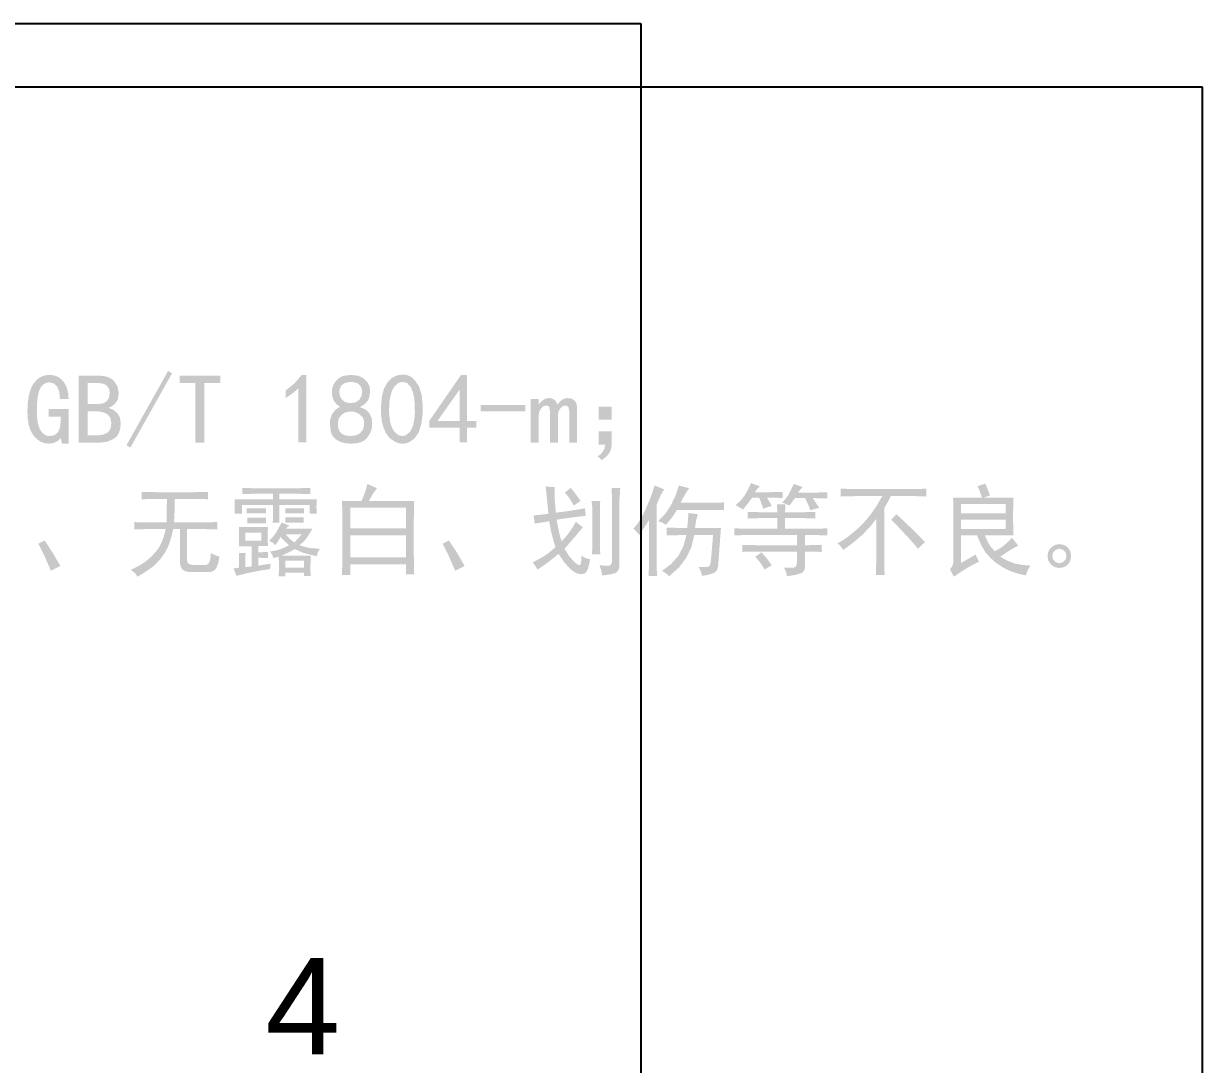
# Model space of a CAD drawing. Extents: x 3 to 592, y 5 to 207.
# Drawn here: x 555.05 to 588.99, y 176.71 to 206.65 of the extents above; entities that cross this region are included whole.
import ezdxf

# ---------------------------------------------------------------- set-up
doc = ezdxf.new("R2010")
doc.units = 0
doc.layers.get('0').update_dxf_attribs({"linetype": 'CONTINUOUS'})
picture_1 = doc.add_image_def('image5.jpg', size_in_pixel=(760, 1236))

msp = doc.modelspace()

# ---------------------------------------------------------------- hatches: boundary and pattern name
h = msp.add_hatch(color=7)
h.dxf.hatch_style = 2
h.paths.add_polyline_path([(556.350961, 194.569008), (556.159138, 194.569008), (556.124962, 194.727207), (556.067016, 194.66492), (555.983851, 194.614208), (555.88353, 194.580239), (555.774941, 194.569008), (555.659177, 194.582754), (555.549976, 194.623992), (555.447286, 194.692722), (555.351056, 194.788943), (555.26939, 194.915636), (555.211185, 195.075713), (555.176338, 195.269069), (555.164745, 195.495601), (555.175296, 195.744061), (555.206982, 195.958622), (555.259856, 196.139283), (555.333968, 196.286044), (555.426478, 196.399715), (555.534542, 196.481036), (555.658212, 196.529905), (555.79754, 196.546217), (555.920237, 196.534142), (556.028775, 196.497986), (556.123257, 196.437852), (556.203786, 196.353843), (556.268175, 196.250818), (556.314167, 196.133633), (556.341762, 196.002392), (556.350961, 195.857198), (556.102362, 195.857198), (556.082519, 196.064317), (556.022987, 196.212732), (555.927007, 196.302029), (555.79754, 196.331795), (555.712688, 196.320116), (555.639204, 196.285079), (555.577089, 196.226685), (555.526342, 196.144933), (555.486638, 196.035689), (555.458405, 195.894819), (555.441541, 195.722323), (555.435943, 195.518201), (555.44298, 195.32525), (555.464124, 195.164803), (555.499428, 195.036912), (555.548942, 194.94163), (555.607337, 194.872263), (555.670072, 194.822843), (555.737148, 194.793267), (555.808565, 194.783431), (555.94003, 194.810303), (556.040075, 194.890918), (556.103603, 195.027895), (556.124962, 195.224403), (556.124962, 195.348427), (555.774941, 195.348427), (555.774941, 195.563401), (556.350961, 195.563401)])
h = msp.add_hatch(color=7)
h.paths.add_polyline_path([(557.851565, 195.167628), (557.840205, 195.016543), (557.806159, 194.89078), (557.749478, 194.790442), (557.670215, 194.715631), (557.463923, 194.622614), (557.207194, 194.591608), (556.642199, 194.591608), (556.642199, 196.523618), (557.229794, 196.523618), (557.361983, 196.514419), (557.476601, 196.486824), (557.573649, 196.440832), (557.653128, 196.376443), (557.759305, 196.215488), (557.79479, 196.026421), (557.770536, 195.849895), (557.698327, 195.727111), (557.6009, 195.646565), (557.500992, 195.597025), (557.629563, 195.544866), (557.744078, 195.455914), (557.824693, 195.329961)])
h.paths.add_polyline_path([(557.534616, 196.026421), (557.513257, 196.153752), (557.449729, 196.241395), (557.355196, 196.292245), (557.240819, 196.309195), (556.901821, 196.309195), (556.901821, 195.710024), (557.229794, 195.710024), (557.345274, 195.728283), (557.444217, 195.783335), (557.511948, 195.880901)])
h.paths.add_polyline_path([(557.579816, 195.167628), (557.550119, 195.321348), (557.461305, 195.421738), (557.33549, 195.477066), (557.195619, 195.495601), (556.901821, 195.495601), (556.901821, 194.806031), (557.161995, 194.806031), (557.34114, 194.825599), (557.472329, 194.884855), (557.519355, 194.932293), (557.552944, 194.995235), (557.573098, 195.07368)])
h = msp.add_hatch(color=7)
h.dxf.hatch_style = 2
h.paths.add_polyline_path([(559.329019, 196.591417), (558.130677, 194.455458), (558.017677, 194.523257), (559.215468, 196.659217)])
h = msp.add_hatch(color=7)
h.dxf.hatch_style = 2
h.paths.add_polyline_path([(560.715522, 196.309195), (560.263525, 196.309195), (560.263525, 194.591608), (560.003903, 194.591608), (560.003903, 196.309195), (559.551906, 196.309195), (559.551906, 196.523618), (560.715522, 196.523618)])
h = msp.add_hatch(color=7)
h.dxf.hatch_style = 2
h.paths.add_polyline_path([(562.969834, 196.16202), (562.80316, 196.018015), (562.597212, 195.879798), (562.597212, 196.094221), (562.853941, 196.303269), (563.060233, 196.546217), (563.195832, 196.546217), (563.195832, 194.602632), (562.969834, 194.602632)])
h = msp.add_hatch(color=7)
h.paths.add_polyline_path([(563.871268, 195.156604), (563.888217, 195.290618), (563.939067, 195.421738), (564.029329, 195.539078), (564.165065, 195.6312), (564.051928, 195.714227), (563.984267, 195.805935), (563.948713, 195.90915), (563.933004, 196.026421), (563.938723, 196.142177), (563.967179, 196.241395), (564.016513, 196.328694), (564.08569, 196.410618), (564.169199, 196.477178), (564.260977, 196.518105), (564.469887, 196.546217), (564.673286, 196.523618), (564.766303, 196.488064), (564.865109, 196.427706), (564.952752, 196.338754), (565.012283, 196.218796), (565.033298, 196.071759), (565.006771, 195.902398), (564.970994, 195.816822), (564.914856, 195.741167), (564.838254, 195.675435), (564.741085, 195.619624), (564.905072, 195.547691), (565.012834, 195.444338), (565.072366, 195.312804), (565.092209, 195.156052), (565.079394, 195.003504), (565.040946, 194.884855), (564.927396, 194.715631), (564.854153, 194.65486), (564.758173, 194.608144), (564.63663, 194.578654), (564.486975, 194.569008), (564.334426, 194.578654), (564.204202, 194.608144), (564.095337, 194.657478), (564.006315, 194.726656), (563.940032, 194.813059), (563.89938, 194.913518)])
h.paths.add_polyline_path([(564.102778, 195.167628), (564.111115, 195.040366), (564.147978, 194.930054), (564.219842, 194.84689), (564.334288, 194.800519), (564.472506, 194.787772), (564.616511, 194.806031), (564.740947, 194.862599), (564.819909, 194.96423), (564.857943, 195.088529), (564.859597, 195.212828), (564.815913, 195.327205), (564.718485, 195.421738), (564.588674, 195.482372), (564.447288, 195.49505), (564.312929, 195.463975), (564.204202, 195.393626), (564.130752, 195.291789)])
h.paths.add_polyline_path([(564.142465, 196.049021), (564.162034, 195.93864), (564.221289, 195.834047), (564.323057, 195.757911), (564.469887, 195.732624), (564.618233, 195.757911), (564.723998, 195.834047), (564.786009, 195.945668), (564.803373, 196.077133), (564.774916, 196.200261), (564.701398, 196.286595), (564.588536, 196.334551), (564.441775, 196.342819), (564.302042, 196.313053), (564.210265, 196.246907), (564.159415, 196.154786)])
h = msp.add_hatch(color=7)
h.paths.add_polyline_path([(565.34817, 195.681912), (565.375111, 195.950216), (565.433057, 196.156508), (565.522285, 196.316154), (565.642519, 196.444794), (565.793483, 196.529405), (565.975453, 196.557793), (566.071063, 196.547475), (566.160317, 196.51659), (566.243266, 196.46524), (566.319962, 196.393531), (566.441574, 196.20846), (566.512337, 195.981222), (566.542171, 195.714158), (566.541, 195.410714), (566.503862, 195.118294), (566.427449, 194.885406), (566.307284, 194.713013), (566.139164, 194.602632), (566.043166, 194.5739), (565.947065, 194.567079), (565.850964, 194.582168), (565.754967, 194.619169), (565.591256, 194.73079), (565.483769, 194.87383), (565.4159, 195.036232), (565.37077, 195.207315), (565.348101, 195.413608)])
h.paths.add_polyline_path([(565.585744, 195.749711), (565.574513, 195.455776), (565.608343, 195.19574), (565.641098, 195.083077), (565.683102, 194.988138), (565.734305, 194.910874), (565.794654, 194.85123), (565.859965, 194.810613), (565.92605, 194.790459), (565.992859, 194.790769), (566.06034, 194.811543), (566.177473, 194.904629), (566.258226, 195.060141), (566.304873, 195.255271), (566.320514, 195.466938), (566.316104, 195.677295), (566.303426, 195.868223), (566.269182, 196.040202), (566.201451, 196.195644), (566.102715, 196.307334), (565.975453, 196.348331), (565.842679, 196.316016), (565.726855, 196.20722), (565.677754, 196.123487), (565.637902, 196.019393), (565.60725, 195.894836)])
h = msp.add_hatch(color=7)
h.paths.add_polyline_path([(567.605593, 195.032029), (566.735775, 195.032029), (566.735775, 195.224403), (567.650793, 196.546217), (567.820567, 196.546217), (567.820567, 195.224403), (568.092316, 195.224403), (568.092316, 195.032029), (567.820567, 195.032029), (567.820567, 194.602632), (567.605593, 194.602632)])
h.paths.add_polyline_path([(567.605593, 195.224403), (567.605593, 196.116821), (566.972798, 195.224403)])
h = msp.add_hatch(color=7)
h.dxf.hatch_style = 2
h.paths.add_polyline_path([(570.990448, 194.591608), (570.763898, 194.591608), (570.763898, 195.506625), (570.741299, 195.619624), (570.707261, 195.653386), (570.650899, 195.664824), (570.574694, 195.643465), (570.504276, 195.579937), (570.453426, 195.482785), (570.436477, 195.360002), (570.436477, 194.591608), (570.210478, 194.591608), (570.210478, 195.506625), (570.187879, 195.619624), (570.153841, 195.653386), (570.097479, 195.664824), (570.020998, 195.643465), (569.950305, 195.579937), (569.899455, 195.482785), (569.882505, 195.360002), (569.882505, 194.591608), (569.656507, 194.591608), (569.656507, 195.857198), (569.882505, 195.857198), (569.882505, 195.687424), (569.944517, 195.767695), (570.018104, 195.828535), (570.100097, 195.866982), (570.187879, 195.879798), (570.270974, 195.866982), (570.340014, 195.828535), (570.392173, 195.767695), (570.424901, 195.687424), (570.485604, 195.767695), (570.554988, 195.828535), (570.632296, 195.866982), (570.718699, 195.879798), (570.837348, 195.861263), (570.922097, 195.805935), (570.973222, 195.716983), (570.990448, 195.597025)])
h = msp.add_hatch(color=7)
h.dxf.hatch_style = 2
h.paths.add_polyline_path([(569.50197, 195.495601), (568.213229, 195.495601), (568.213229, 195.6764), (569.50197, 195.6764)])
h = msp.add_hatch(color=7)
h.paths.add_polyline_path([(571.608557, 194.91903), (571.98173, 194.91903), (571.98173, 194.489633), (571.959715, 194.380277), (571.905248, 194.277898), (571.818329, 194.182443), (571.698956, 194.093861), (571.585957, 194.20686), (571.671327, 194.265779), (571.735612, 194.340047), (571.778813, 194.429714), (571.800931, 194.534833), (571.608557, 194.534833)])
h.paths.add_polyline_path([(571.608557, 195.6312), (571.98173, 195.6312), (571.98173, 195.258027), (571.608557, 195.258027)])
h = msp.add_hatch(color=7)
h.dxf.hatch_style = 2
h.paths.add_polyline_path([(559.939214, 193.171173), (560.165281, 193.173792), (560.368611, 193.182198), (560.368611, 192.967775), (560.176443, 192.975974), (559.939214, 192.978799), (559.408394, 192.978799), (559.402675, 192.622852), (559.385794, 192.300805), (560.255611, 192.300805), (560.628784, 192.31238), (560.628784, 192.097406), (560.267187, 192.108982), (559.758415, 192.108982), (559.758415, 191.227588), (559.768975, 191.1632), (559.800721, 191.117208), (559.853758, 191.089612), (559.92819, 191.080414), (560.312387, 191.080414), (560.36737, 191.101601), (560.408298, 191.165163), (560.43517, 191.2711), (560.447986, 191.419411), (560.566497, 191.360018), (560.696584, 191.317988), (560.658955, 191.12514), (560.603084, 190.987327), (560.52892, 190.904602), (560.43641, 190.877015), (559.81519, 190.877015), (559.701287, 190.899667), (559.619991, 190.956115), (559.571252, 191.046463), (559.555017, 191.170813), (559.555017, 192.108982), (559.363194, 192.108982), (559.315324, 191.907133), (559.262597, 191.731537), (559.204909, 191.582192), (559.142157, 191.459099), (559.001941, 191.255356), (558.842296, 191.085926), (558.746996, 191.007292), (558.63056, 190.923593), (558.492937, 190.834934), (558.334075, 190.741417), (558.258007, 190.851384), (558.142252, 190.933239), (558.387887, 191.059123), (558.582673, 191.187901), (558.747969, 191.333353), (558.904583, 191.509811), (558.976827, 191.619244), (559.041422, 191.755653), (559.098369, 191.918933), (559.147669, 192.108982), (558.650473, 192.108982), (558.407387, 192.106088), (558.243676, 192.097406), (558.243676, 192.31238), (558.407387, 192.303698), (558.650473, 192.300805), (559.170269, 192.300805), (559.181844, 192.978799), (558.876471, 192.978799), (558.45865, 192.967775), (558.45865, 193.182198), (558.876471, 193.171173)])
h = msp.add_hatch(color=7)
h.paths.add_polyline_path([(563.131695, 190.764016), (563.131695, 190.854416), (562.589299, 190.854416), (562.589299, 190.752441), (562.396925, 190.752441), (562.405606, 190.910777), (562.4085, 191.114589), (562.396925, 191.317988), (562.250302, 191.272788), (562.218882, 191.365806), (562.147775, 191.464611), (562.30501, 191.491414), (562.436612, 191.526898), (562.56222, 191.576232), (562.702298, 191.64541), (562.577723, 191.752897), (562.4537, 191.882983), (562.388381, 191.772465), (562.306525, 191.64541), (562.238381, 191.710384), (562.125176, 191.769984), (562.246719, 191.898211), (562.34015, 192.035119), (562.487324, 192.300805), (562.702298, 192.210405), (562.600323, 192.120006), (563.368717, 192.120006), (563.274046, 191.958775), (563.193431, 191.837232), (563.107372, 191.738427), (562.996096, 191.64541), (563.221543, 191.57761), (563.36293, 191.557697), (563.583691, 191.543986), (563.527123, 191.438979), (563.493292, 191.329012), (563.274184, 191.381102), (563.114607, 191.424923), (562.860497, 191.53241), (562.679698, 191.436499), (562.521499, 191.363187), (562.4537, 191.340588), (563.323518, 191.340588), (563.312493, 191.012614), (563.315112, 190.871572), (563.323518, 190.764016)])
h.paths.add_polyline_path([(562.238726, 192.967775), (562.238726, 193.125974), (561.673179, 193.125974), (561.356782, 193.114398), (561.356782, 193.295197), (561.673179, 193.284173), (562.96192, 193.284173), (563.312493, 193.295197), (563.312493, 193.114398), (562.96192, 193.125974), (562.419525, 193.125974), (562.419525, 192.967775), (563.493292, 192.967775), (563.487229, 192.752801), (563.493292, 192.549403), (563.289894, 192.549403), (563.289894, 192.798001), (562.419525, 192.798001), (562.419525, 192.28978), (562.227702, 192.28978), (562.235901, 192.408016), (562.238726, 192.560978), (562.238726, 192.798001), (561.345757, 192.798001), (561.345757, 192.549403), (561.130783, 192.549403), (561.135124, 192.685622), (561.136571, 192.800757), (561.135124, 192.894808), (561.130783, 192.967775)])
h.paths.add_polyline_path([(562.091552, 191.272788), (561.876578, 191.283812), (561.808778, 191.283812), (561.808778, 191.057814), (561.933025, 191.078157), (562.034639, 191.09447), (562.113721, 191.106648), (562.170375, 191.114589), (562.147775, 190.955839), (561.929977, 190.925247), (561.774603, 190.899615), (561.497893, 190.843391), (561.187558, 190.764016), (561.097159, 190.978439), (561.187214, 190.989946), (561.255358, 191.001039), (561.255358, 191.419411), (561.447181, 191.419411), (561.436157, 191.238613), (561.436157, 191.012614), (561.616955, 191.035214), (561.616955, 191.611785), (561.255358, 191.611785), (561.255358, 192.165206), (562.091552, 192.165206), (562.08287, 192.009832), (562.079976, 191.882983), (562.091552, 191.62281), (561.808778, 191.62281), (561.808778, 191.442011), (561.888153, 191.442011), (562.091552, 191.453587)])
h.paths.add_polyline_path([(563.131695, 191.001039), (563.131695, 191.204989), (562.589299, 191.204989), (562.589299, 191.001039)])
h.paths.add_polyline_path([(561.899177, 191.781009), (561.899177, 192.007007), (561.436157, 192.007007), (561.436157, 191.781009)])
h.paths.add_polyline_path([(562.034776, 192.278205), (561.492381, 192.278205), (561.492381, 192.436404), (562.034776, 192.436404)])
h.paths.add_polyline_path([(563.120119, 192.28978), (562.589299, 192.28978), (562.589299, 192.447979), (563.120119, 192.447979)])
h.paths.add_polyline_path([(562.034776, 192.560978), (561.481356, 192.560978), (561.481356, 192.707601), (562.034776, 192.707601)])
h.paths.add_polyline_path([(563.131695, 192.560978), (562.589299, 192.560978), (562.589299, 192.707601), (563.131695, 192.707601)])
h.paths.add_polyline_path([(562.848921, 191.724785), (562.967433, 191.848808), (563.063895, 191.961807), (562.600323, 191.961807), (562.707466, 191.840402)])
h = msp.add_hatch(color=7)
h.paths.add_polyline_path([(565.227808, 193.284173), (565.114258, 193.131486), (565.001259, 192.922575), (566.301025, 192.922575), (566.292618, 192.670808), (566.29, 192.368604), (566.29, 191.363187), (566.292618, 191.100464), (566.301025, 190.809216), (566.064002, 190.809216), (566.064002, 191.091989), (564.458863, 191.091989), (564.458863, 190.786616), (564.221289, 190.786616), (564.229971, 191.097226), (564.232865, 191.351612), (564.232865, 192.368604), (564.229971, 192.659646), (564.221289, 192.922575), (564.786285, 192.922575), (564.885021, 193.168073), (564.956059, 193.408196)])
h.paths.add_polyline_path([(566.064002, 191.295388), (566.064002, 191.928183), (564.458863, 191.928183), (564.458863, 191.295388)])
h.paths.add_polyline_path([(566.064002, 192.131581), (566.064002, 192.730201), (564.458863, 192.730201), (564.458863, 192.131581)])
h = msp.add_hatch(color=7)
h.paths.add_polyline_path([(570.346077, 193.317797), (570.345526, 192.973287), (570.379701, 192.583578), (570.554781, 192.603732), (570.752599, 192.63112), (570.973154, 192.665744), (571.216446, 192.707601), (571.239046, 192.493179), (570.944904, 192.456299), (570.707399, 192.425104), (570.526531, 192.399696), (570.402301, 192.38018), (570.430413, 192.218949), (570.470101, 192.029607), (570.512269, 191.860108), (570.549476, 191.758409), (570.643802, 191.861348), (570.746811, 191.989919), (570.853058, 192.144053), (570.956824, 192.323404), (571.041573, 192.244305), (571.160222, 192.165206), (571.065207, 192.053447), (570.939185, 191.89952), (570.6283, 191.543986), (570.768102, 191.323293), (570.916585, 191.159238), (570.98491, 191.104151), (571.036957, 191.074488), (571.072777, 191.070251), (571.092423, 191.091438), (571.109304, 191.187694), (571.115023, 191.340588), (571.233534, 191.275337), (571.363621, 191.238613), (571.332305, 191.073351), (571.295408, 190.950465), (571.25293, 190.869953), (571.204871, 190.831816), (571.106065, 190.813557), (571.013048, 190.826304), (570.919548, 190.868747), (570.820674, 190.939303), (570.6283, 191.14215), (570.459076, 191.396811), (570.176303, 191.170813), (570.026648, 191.063602), (569.848881, 190.944815), (569.786456, 191.057883), (569.713282, 191.148213), (570.046216, 191.334524), (570.202899, 191.446145), (570.368677, 191.589186), (570.278278, 191.89952), (570.232871, 192.08459), (570.187879, 192.33498), (569.769506, 192.26718), (569.735882, 192.504203), (569.939005, 192.521222), (570.165279, 192.549403), (570.143781, 192.768442), (570.125591, 192.950687), (570.106988, 193.129832), (570.085904, 193.340397), (570.201728, 193.323309)])
h.paths.add_polyline_path([(572.233438, 193.295197), (572.210839, 192.9562), (572.210839, 191.103014), (572.203001, 191.006163), (572.179557, 190.930552), (572.14061, 190.876128), (572.086264, 190.84284), (571.930959, 190.803566), (571.713642, 190.775041), (571.688287, 190.916427), (571.634819, 191.06939), (571.751521, 191.060708), (571.842076, 191.057814), (571.906585, 191.060708), (571.945153, 191.06939), (571.9836, 191.114451), (571.996416, 191.204989), (571.996416, 192.9562), (571.98484, 193.295197)])
h.paths.add_polyline_path([(571.657418, 192.922575), (571.648737, 192.753008), (571.645843, 192.606178), (571.645843, 191.781009), (571.648737, 191.597454), (571.657418, 191.385787), (571.419845, 191.385787), (571.428526, 191.568928), (571.43142, 191.781009), (571.43142, 192.628778), (571.425701, 192.752732), (571.40882, 192.922575)])
h.paths.add_polyline_path([(570.809098, 193.295197), (570.942286, 193.128523), (571.092423, 192.922575), (570.899497, 192.786976), (570.766792, 193.004293), (570.639875, 193.159598)])
h = msp.add_hatch(color=7)
h.paths.add_polyline_path([(574.160329, 192.142606), (574.185409, 192.385416), (574.193953, 192.572002), (574.465151, 192.538378), (574.417264, 192.354341), (574.386327, 192.142606), (575.132121, 192.142606), (575.052746, 191.06939), (575.039293, 190.987009), (575.010441, 190.920906), (574.966085, 190.87103), (574.906123, 190.837328), (574.759087, 190.793851), (574.589726, 190.764016), (574.558375, 190.885559), (574.487751, 191.023639), (574.65725, 191.018333), (574.758949, 191.02419), (574.812692, 191.060777), (574.838324, 191.148213), (574.906123, 191.939207), (574.363727, 191.939207), (574.284439, 191.598048), (574.137454, 191.2865), (573.922669, 191.004613), (573.639982, 190.752441), (573.571769, 190.820585), (573.436583, 190.91064), (573.704887, 191.110731), (573.91118, 191.348856), (574.05546, 191.625015), (574.137729, 191.939207), (573.572182, 191.928183), (573.572182, 192.154181), (573.843725, 192.1455)])
h.paths.add_polyline_path([(573.504383, 193.249997), (573.460466, 193.196271), (573.408127, 193.102961), (573.347416, 192.970169), (573.278385, 192.798001), (573.278385, 191.295388), (573.289409, 190.764016), (573.052386, 190.764016), (573.063411, 191.283812), (573.063411, 192.368604), (572.781188, 191.939207), (572.693407, 192.040769), (572.611414, 192.120006), (572.705973, 192.232256), (572.797794, 192.365641), (572.886824, 192.520214), (572.973011, 192.696026), (573.119841, 193.049148), (573.221609, 193.362996)])
h.paths.add_polyline_path([(574.216553, 193.284173), (574.171276, 193.223918), (574.114785, 193.134104), (574.047028, 193.014732), (573.967955, 192.8658), (574.815724, 192.8658), (575.030284, 192.868694), (575.222521, 192.877376), (575.222521, 192.662402), (573.866531, 192.662402), (573.719012, 192.436335), (573.549582, 192.233005), (573.453326, 192.292261), (573.323584, 192.33498), (573.515545, 192.532177), (573.685181, 192.786425), (573.823812, 193.071817), (573.922755, 193.362996)])
h = msp.add_hatch(color=7)
h.paths.add_polyline_path([(576.753639, 192.594602), (576.750745, 192.690652), (576.742063, 192.820601), (576.990661, 192.820601), (576.982255, 192.690652), (576.979637, 192.594602), (577.454233, 192.594602), (577.637375, 192.597496), (577.849455, 192.606178), (577.849455, 192.413804), (577.645987, 192.422485), (577.465258, 192.425379), (576.979637, 192.425379), (576.979637, 192.120006), (577.793231, 192.120006), (577.985054, 192.1229), (578.200028, 192.131581), (578.200028, 191.928183), (577.793231, 191.939207), (577.555657, 191.939207), (577.555657, 191.64541), (577.815693, 191.648303), (578.030253, 191.656985), (578.030253, 191.453587), (577.555657, 191.464611), (577.555657, 191.091989), (577.552565, 190.999799), (577.531748, 190.926625), (577.493258, 190.872468), (577.437146, 190.837328), (577.271643, 190.790957), (577.035861, 190.752441), (577.001823, 190.882528), (576.945462, 191.001039), (577.112067, 190.995733), (577.228235, 191.00159), (577.267707, 191.015767), (577.295966, 191.04679), (577.312959, 191.094763), (577.318634, 191.159789), (577.318634, 191.464611), (576.131317, 191.464611), (575.961749, 191.461786), (575.74712, 191.453587), (575.74712, 191.656985), (576.176516, 191.64541), (577.318634, 191.64541), (577.318634, 191.939207), (575.916894, 191.939207), (575.744226, 191.936382), (575.521121, 191.928183), (575.521121, 192.131581), (575.744226, 192.1229), (575.916894, 192.120006), (576.753639, 192.120006), (576.753639, 192.425379), (576.301091, 192.425379), (576.122842, 192.422485), (575.905318, 192.413804), (575.905318, 192.606178), (576.04444, 192.601114), (576.156742, 192.597496), (576.242275, 192.595326), (576.301091, 192.594602)])
h.paths.add_polyline_path([(576.255891, 193.340397), (576.185198, 193.275422), (576.108717, 193.171173), (576.515514, 193.171173), (576.733519, 193.173792), (576.911838, 193.182198), (576.911838, 193.001399), (576.770106, 193.010081), (576.594889, 193.012975), (576.45929, 193.012975), (576.521302, 192.908244), (576.594889, 192.775401), (576.346291, 192.696577), (576.339177, 192.724698), (576.317903, 192.78677), (576.282574, 192.882845), (576.233292, 193.012975), (576.029893, 193.012975), (575.919443, 192.860426), (575.769719, 192.673977), (575.555297, 192.798001), (575.699164, 192.930706), (575.814919, 193.080774), (575.9109, 193.24731), (575.995718, 193.430796)])
h.paths.add_polyline_path([(577.10366, 192.786976), (576.889238, 192.877376), (576.993417, 192.979006), (577.081061, 193.103374), (577.228235, 193.408196), (577.487858, 193.317797), (577.408483, 193.238697), (577.352259, 193.159598), (577.815831, 193.159598), (577.869273, 193.160321), (577.951085, 193.162492), (578.061319, 193.166109), (578.200028, 193.171173), (578.200028, 192.990375), (577.781655, 193.001399), (577.889004, 192.829075), (577.962454, 192.719177), (577.818173, 192.684864), (577.702831, 192.651377), (577.684951, 192.711107), (577.654462, 192.789388), (577.611364, 192.886169), (577.555657, 193.001399), (577.261859, 193.001399), (577.194129, 192.902456)])
h.paths.add_polyline_path([(576.594889, 191.06939), (576.39149, 190.944815), (576.272428, 191.134089), (576.120292, 191.317988), (576.204697, 191.371318), (576.301091, 191.442011), (576.458945, 191.258388)])
h = msp.add_hatch(color=7)
h.paths.add_polyline_path([(581.041936, 193.046599), (580.852593, 193.05528), (580.691363, 193.058174), (580.024943, 193.058174), (579.937025, 192.891156), (579.832569, 192.707601), (579.832569, 191.295388), (579.835463, 191.055058), (579.844145, 190.786616), (579.594995, 190.786616), (579.60602, 191.295388), (579.60602, 192.402779), (579.41523, 192.164654), (579.193435, 191.936451), (578.940634, 191.71817), (578.656827, 191.509811), (578.569115, 191.625635), (578.487604, 191.702185), (578.609664, 191.767194), (578.75012, 191.861348), (578.908974, 191.984648), (579.086224, 192.137094), (579.269167, 192.319615), (579.445134, 192.533969), (579.614176, 192.780155), (579.776345, 193.058174), (579.03, 193.058174), (578.578003, 193.046599), (578.578003, 193.272597), (578.877382, 193.264191), (579.097799, 193.261573), (580.680338, 193.261573), (580.84398, 193.264191), (581.041936, 193.272597)])
h.paths.add_polyline_path([(580.804362, 191.543986), (580.675774, 191.697896), (580.504914, 191.888496), (580.29168, 192.115889), (580.035968, 192.38018), (580.183142, 192.538378), (580.434496, 192.305145), (580.646163, 192.102918), (581.00776, 191.735809)])
h = msp.add_hatch(color=7)
h.paths.add_polyline_path([(582.810076, 193.261573), (582.877876, 193.080774), (582.697077, 193.012975), (583.55587, 193.012975), (583.544846, 192.651377), (583.544846, 192.31238), (583.547464, 192.137025), (583.55587, 191.928183), (582.731252, 191.928183), (582.773282, 191.827655), (582.832676, 191.707697), (582.911706, 191.5845), (583.013475, 191.476186), (583.133295, 191.536545), (583.267585, 191.628322), (583.39905, 191.740012), (583.510671, 191.860384), (583.691469, 191.634385), (583.488071, 191.521386), (583.352403, 191.436637), (583.171673, 191.317988), (583.373556, 191.201957), (583.572958, 191.125614), (583.789103, 191.080552), (584.042042, 191.057814), (583.974243, 190.947433), (583.906443, 190.775041), (583.718022, 190.818647), (583.548773, 190.870056), (583.398645, 190.929217), (583.267585, 190.996078), (583.047236, 191.141185), (582.872363, 191.295388), (582.737936, 191.456205), (582.640302, 191.62281), (582.566715, 191.783971), (582.504703, 191.928183), (582.041131, 191.928183), (582.041131, 191.137189), (582.109447, 191.173061), (582.201948, 191.224488), (582.318633, 191.291521), (582.459503, 191.374212), (582.561478, 191.170813), (582.371584, 191.077658), (582.165154, 190.95639), (581.975812, 190.834848), (581.837732, 190.741417), (581.775445, 190.857103), (581.724733, 190.955839), (581.789777, 191.035283), (581.826708, 191.159789), (581.826708, 192.673977), (581.815133, 193.012975), (582.651877, 193.012975), (582.595653, 193.171173), (582.564165, 193.24731), (582.515727, 193.340397), (582.742277, 193.419772)])
h.paths.add_polyline_path([(583.329872, 192.560978), (583.329872, 192.832176), (582.041131, 192.832176), (582.041131, 192.560978)])
h.paths.add_polyline_path([(583.329872, 192.108982), (583.329872, 192.38018), (582.041131, 192.38018), (582.041131, 192.108982)])
h = msp.add_hatch(color=7)
h.dxf.hatch_style = 2
h.paths.add_polyline_path([(555.84274, 190.91064), (555.661735, 191.326049), (555.481143, 191.690609), (555.661941, 191.781009), (555.887733, 191.439117), (556.113938, 191.04679)])
h = msp.add_hatch(color=7)
h.dxf.hatch_style = 2
h.paths.add_polyline_path([(567.48157, 190.91064), (567.300564, 191.326049), (567.119972, 191.690609), (567.300771, 191.781009), (567.526563, 191.439117), (567.752767, 191.04679)])
h = msp.add_hatch(color=7)
h.paths.add_polyline_path([(585.188412, 191.475635), (585.213561, 191.352921), (585.199436, 191.233101), (585.151481, 191.128439), (585.075413, 191.052302), (584.976194, 191.005655), (584.860439, 190.990015), (584.741859, 191.015508), (584.634441, 191.091438), (584.558304, 191.19734), (584.533017, 191.311924), (584.547073, 191.423683), (584.589241, 191.521386), (584.661175, 191.600348), (584.764527, 191.656985), (584.885726, 191.677931), (585.013125, 191.650922), (585.121853, 191.581469)])
h.paths.add_polyline_path([(584.984462, 191.159789), (585.059359, 191.240129), (585.080925, 191.3461), (585.04985, 191.44897), (584.967926, 191.520835), (584.863333, 191.546329), (584.764527, 191.509811), (584.692594, 191.430573), (584.668616, 191.329012), (584.695212, 191.228553), (584.775552, 191.153726), (584.881454, 191.124304)])

# ---------------------------------------------------------------- linework, layer by layer
at = {"color": 9}
for points in [[(588.994237, 204.822778), (301.974237, 204.822778)], [(588.994237, 5.221111), (588.994237, 204.822778)]]:
    msp.add_lwpolyline(points, dxfattribs=at)

# ---------------------------------------------------------------- texts
at = {"color": 7, "insert": (562.014609, 179.767095), "char_height": 2.77273, "attachment_point": 1}
msp.add_mtext('{\\fArialUnicodeMS|b0|i0|c0;4}', dxfattribs=at)

# ---------------------------------------------------------------- pictures from other files: only their frames are drawn
image = msp.add_image(picture_1, insert=(462.612373, 26.904439), size_in_units=(110.2152, 179.750244))
image.dxf.flags = 7

doc.saveas('drawing.dxf')
